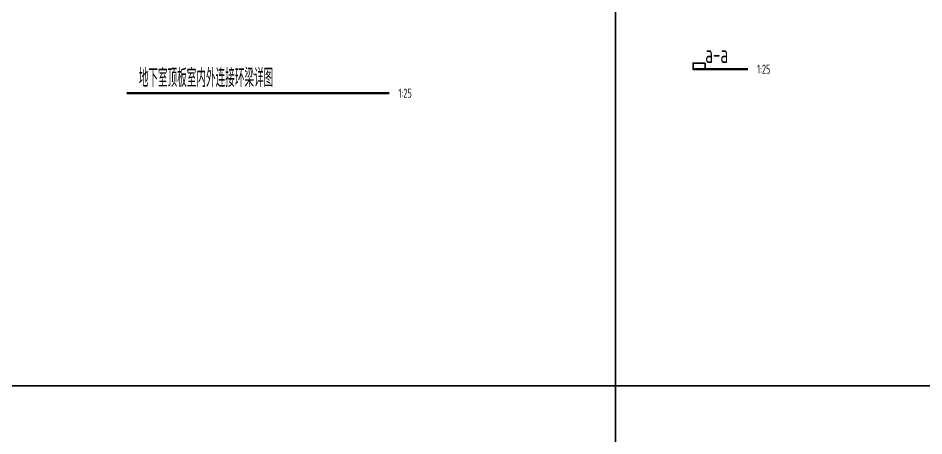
# Model space of a CAD drawing. Extents: x -469675 to 2400000, y -476501 to 2085364.
# Drawn here: x 603101 to 610527, y 384591 to 388013 of the extents above; entities that cross this region are included whole.
import ezdxf

# ---------------------------------------------------------------- set-up
doc = ezdxf.new("R2010")
doc.units = 0
doc.header["$LTSCALE"] = 1000
doc.header["$MEASUREMENT"] = 0
doc.layers.add('C-DETAIL_TEXT', color=4, linetype='CONTINUOUS')
doc.layers.add('C-注释', color=30, linetype='CONTINUOUS', plot=False)
doc.styles.add('GBSTYLE', font='gbxwxt.shx', dxfattribs={"width": 0.7, "bigfont": 'gbhzfs.shx'})

msp = doc.modelspace()

# ---------------------------------------------------------------- linework, layer by layer
at = {"layer": 'C-DETAIL_TEXT', "color": 3, "ltscale": 0.25, "const_width": 17.5, "flags": 128}
msp.add_lwpolyline([(609084.5493, 387595.2777), (608634.5493, 387595.2777)], dxfattribs=at)
at = {"layer": 'C-DETAIL_TEXT', "color": 3, "linetype": 'Continuous', "ltscale": 0.25, "const_width": 20, "flags": 128}
msp.add_lwpolyline([(606144.8042, 387398.5841), (603990.3381, 387398.5841)], dxfattribs=at)
at = {"layer": 'C-注释', "ltscale": 0.25}
for p, q in [((608000, 345000), (608000, 400000)), ((580000, 385000), (618000, 385000))]:
    msp.add_line(p, q, dxfattribs=at)
at = {"layer": 'C-注释'}
msp.add_lwpolyline([(608734.5493, 387645.2777), (608634.5493, 387645.2777), (608634.5493, 387595.2777), (608734.5493, 387595.2777)], close=True, dxfattribs=at)

# ---------------------------------------------------------------- texts
at = {"layer": 'C-DETAIL_TEXT', "color": 30, "ltscale": 0.25, "style": 'GBSTYLE', "width": 0.7}
for s, p in [('a-a', (608734.5493, 387645.2777)), ('地下室顶板室内外连接环梁详图', (604090.3381, 387448.5841))]:
    msp.add_text(s, height=150, rotation=0.00000003, dxfattribs=at).set_placement(p)
at = {"layer": 'C-DETAIL_TEXT', "color": 3, "ltscale": 0.25, "style": 'GBSTYLE', "width": 0.7}
for p in [(609159.5493, 387557.7777), (606219.8042, 387361.0841)]:
    msp.add_text('1:25', height=75, rotation=359.99999987, dxfattribs=at).set_placement(p)

doc.saveas('drawing.dxf')
